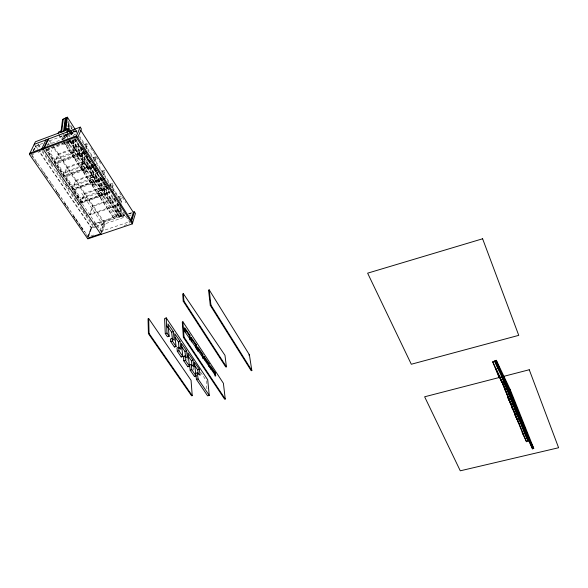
<?xml version="1.0" encoding="UTF-8"?>
<svg xmlns="http://www.w3.org/2000/svg" width="588" height="588" viewBox="0 0 588 588"><rect width="100%" height="100%" fill="white"/><g stroke="black" fill="none" stroke-linecap="round" stroke-linejoin="round"><path stroke-width="0.44" stroke-dasharray="2.94 2.21" d="M85.187 172.027L86.215 169.381L86.215 165.537L88.112 164.655L88.134 168.727L87.105 171.365L84.025 172.438L80.49 167.08L83.584 165.992L84.628 163.361L84.635 151.439M83.599 148.94L83.592 151.895L82.879 152.226L73.912 138.988L73.721 150.315L75.654 149.631L75.815 138.092M84.01 151.733L82.754 152.321L82.71 164.03L84.628 163.361L81.548 164.449L80.49 167.08M82.864 155.96L79.6 152.38L77.682 153.277L80.953 156.849L82.864 155.96L82.886 150.013M80.953 156.849L80.997 149.418L82.261 148.83M79.6 152.38L79.578 155.636L78.491 158.223L75.404 159.348L71.464 153.372L72.567 150.763L75.654 149.631L74.566 152.241L71.464 153.372M77.682 153.277L77.645 156.305L79.578 155.636L76.477 156.731L75.404 159.348M120.856 208.909L120.753 216.039L71.582 140.657M121.518 210.423L121.444 215.803L71.802 139.621M121.613 203.257L121.642 201.464L79.689 136.343M120.224 205.888L120.062 216.281L70.362 140.157M73.897 143.09L70.839 139.716L68.899 140.628L71.971 143.994L73.897 143.09L73.978 138.636M119.54 205.925L119.364 216.516L69.634 140.422M71.971 143.994L72.059 139.532M74.963 138.562L117.115 203.536L116.828 217.376L67.488 142.171M64.136 142.252L66.547 145.905L69.678 144.78L70.788 142.186L70.839 139.716M68.899 140.628L68.847 142.877L67.73 145.471M68.171 126.927L68.252 123.723L67.532 124.068L70.097 127.861M66.488 135.615L63.357 136.747L62.218 139.327L65.356 138.195L66.488 135.615L66.54 133.814M64.599 134.476L64.54 136.306L63.401 138.886M130.154 222.264L130.014 222.727L113.558 197.347M124.538 215.495L119.32 217.273L119.467 216.818L69.421 140.253M65.283 141.818L114.601 216.832L114.116 218.302L64.158 142.45M119.724 200.956L121.143 196.642M118.842 205.499L118.996 205.036L89.964 215.032L93.11 206.351L115.064 198.744M120.408 200.721L121.826 196.399L118.445 197.568M93.624 224.469L113.315 217.758L113.462 217.303L95.499 223.433M100.982 234.443L104.524 223.977L52.927 146.875M101.004 232.598L104.127 223.381L97.601 225.601L97.998 226.196L125.935 216.7M100.041 230.694L102.327 223.991M111.86 187.462L113.043 184.029M112.271 188.101L113.749 183.809M99.004 191.041L98.034 193.724L100.761 197.862L103.789 196.804L104.73 194.121L104.591 188.403L102.724 189.262L102.863 194.775L101.908 197.458M87.81 236.854L91.022 227.784L95.976 226.152M91.118 227.806L87.847 237.037L84.731 232.51M88.67 236.457L92.485 225.667L41.608 150.815M71.802 188.608L77.925 197.664L79.064 197.267L78.601 198.465L82.217 203.808L82.673 202.61L100.908 196.245L101.445 194.76L100.761 197.862M98.034 193.724L101.07 192.658L102.025 189.983L101.717 177.304M99.262 191.438L80.857 198.281L80.453 199.325L98.725 192.923L98.99 191.019L102.025 189.983L100.136 190.615L99.872 178.157L106.516 187.939L106.685 193.533L108.537 192.68L108.405 188.689M113.822 198.413L92.698 205.741L89.552 214.414L118.585 204.411M103.04 175.106L104.892 170.006M102.055 179.612L102.224 179.156M103.767 174.908L105.311 170.652L101.026 172.181M92.5 185.308L95.543 184.235L96.528 181.567L93.492 182.648L92.5 185.308L89.369 180.56L90.376 177.899L93.418 176.819L93.279 165.265M93.654 184.897L94.646 182.236L94.58 177.576L96.461 176.701L100.181 180.744L98.314 181.611L94.58 177.576M92.044 184.617L93.036 181.957L93.492 182.648M89.369 180.56L92.419 179.472L93.418 176.819L91.515 177.466L91.405 165.36L92.647 164.78M106.942 186.205L84.826 193.981L81.563 202.595L109.934 192.688M89.81 181.229L90.817 178.576L90.376 177.899M105.686 185.867L84.407 193.356L81.137 201.963L110.382 191.747M94.661 160.781L96.27 156.57L92.816 157.819M95.087 161.443L96.697 157.231L92.382 158.789M79.674 202.75L78.814 204.999L75.191 199.655L76.065 197.421M77.925 197.664L78.329 196.627L46.239 149.102M84.025 172.438L85.062 169.8L88.134 168.727M83.408 171.505L84.444 168.866L85.062 169.8M93.036 181.957L74.529 188.902L74.117 189.939L92.485 183.434L90.258 180.046L71.854 186.587L72.273 185.551L90.817 178.576M82.107 169.704L65.79 175.944L65.364 176.973L83.871 170.329L81.6 166.874L63.063 173.563L63.489 172.534L79.667 166.698L82.18 165.412L81.548 164.449M81.129 168.05L82.18 165.412M97.601 173.401L76.175 181.045L72.772 189.593L101.379 179.458M98.034 172.453L75.749 180.406L72.339 188.954L101.797 178.502M86.091 148.845L88.104 143.832M85.988 147.331L87.671 143.156L83.445 144.714M73.331 156.371L56.889 162.736L56.441 163.758L75.08 156.967L75.683 155.511L76.477 156.731M88.928 160.039L67.348 167.852L63.805 176.327L93.477 165.654M89.369 159.069L66.914 167.205L63.364 175.672L92.198 165.294M73.368 151.991L54.537 159.252L54.089 160.274L72.765 153.439L73.368 151.991L72.567 150.763M66.547 145.905L67.671 143.31L70.788 142.186M67.671 143.31L66.701 141.833L66.069 143.266L47.297 150.212L82.673 202.61M80.071 145.956L58.102 154.027L54.405 162.42L83.452 151.814M80.505 146.625L58.55 154.688L54.86 163.089L84.745 152.182M63.71 139.672L64.342 138.239L63.357 136.747M68.73 139.922L65.724 135.321L65.915 134.895L77.006 130.756M51.266 151.542L51.788 150.388M47.297 150.212L47.76 149.205L66.701 141.833M47.532 145.559L49.73 140.782L78.638 130.007M33.207 151.013L35.456 146.302L35.927 146.133L37.47 148.397M34.053 150.058L35.927 146.133M33.126 150.91L35.42 146.118L42.953 143.31M73.97 139.113L74.691 138.775L97.902 172.99M75.764 141.759L76.484 141.421M91.588 165.052L92.294 164.728M93.308 167.587L94.014 167.257M86.215 165.537L89.729 169.359L91.625 168.484L91.574 163.354M100.813 177.282L100.114 177.605L84.635 154.813L85.348 154.482L85.341 151.954M117.115 203.536L117.791 203.22L117.519 217.141L67.627 140.944M120.283 202.081L121.642 201.464M65.724 135.321L76.822 131.19M64.342 138.239L61.777 139.547L58.66 134.821M47.003 145.038L60.954 139.856M31.215 154.901L34.604 153.644M37.992 152.395L42.226 150.822M46.886 149.095L45.695 149.536L102.091 232.966L105.201 223.749L53.802 146.868M47.738 148.779L50.289 147.838M51.141 147.522L56.242 145.633M57.095 145.317L72.397 139.643M84.723 145.074L87.259 144.148M101.467 171.226L104.032 170.314M109.934 184.375L113.344 183.177M107.795 185.904L112.896 184.11M76.822 197.156L78.329 196.627M81.997 164.287L84.628 163.361M101.445 194.76L80.512 202.456M101.717 195.172L104.73 194.121L102.863 194.775M117.196 197.237L121.422 195.775M114.601 216.832L116.858 216.061M94.22 225.079L123.715 215.032L74.117 138.658M119.467 216.818L124.678 215.039M129.029 213.562L131.631 212.672M124.818 215.12L104.135 222.154L101.011 231.363L129.764 221.654M128.257 213.944L131.705 212.768M128.882 214.017L131.492 213.128M94.646 182.236L96.542 181.596L96.461 176.701M96.381 226.748L91.522 228.394L39.543 152.174M129.389 215.524L131.124 214.936M91.089 235.942L95.94 234.303M124.178 225.513L129.272 223.8M102.724 189.262L106.685 193.533M104.591 188.403L108.537 192.68M88.112 164.655L91.625 168.484M31.848 155.695L34.957 160.201M35.471 160.95L38.58 165.463M41.689 169.969L43.762 172.975M44.284 173.732L47.393 178.237M50.502 182.75L52.575 185.757M57.756 193.268L55.684 190.262L57.712 193.334M58.271 194.018L61.38 198.531M64.489 203.036L66.562 206.043M67.083 206.8L70.192 211.305M73.302 215.818L75.374 218.824M75.889 219.574L80.556 226.336M81.07 227.086L84.18 231.599M45.761 176.003L47.319 178.26M64.467 203.125L66.547 206.138M73.302 215.936L75.382 218.949M75.896 219.706L80.578 226.483M81.093 227.24L84.209 231.76M31.803 154.769L88.259 236.707L91.471 227.629L39.528 151.41M91.405 165.36L98.196 175.349L98.314 181.611M91.015 165.346L92.72 167.859M37.5 144.766L39.558 147.794M34.2 144.332L37.514 149.323M70.707 131.506L73.272 135.284M81.975 148.125L84.025 151.153M84.532 151.902L87.605 156.437M70.325 132.351L72.75 135.916M106.068 185.029L102.481 179.744L101.79 180.068L108.449 189.873M69.715 132.41L72.133 135.968L74.749 134.733L72.669 131.661M69.119 131.977L72.03 136.262M82.754 152.321L89.685 162.531L89.729 169.359M38.396 143.942L40.969 147.728M49.715 160.62L52.288 164.412M65.665 184.125L69.266 189.432M82.643 209.144L87.274 215.965M38.191 144.369L40.249 147.404M42.314 150.44L53.126 166.367M56.213 170.917L69.083 189.873M71.662 193.665L92.772 224.756M68.252 123.723L71.846 129.044M72.353 129.801L75.433 134.358M109.294 184.492L115.961 194.371M67.774 125.817L68.737 127.243M71.626 131.514L74.037 135.071M64.54 175.253L64.981 175.908M73.507 188.535L73.941 189.182M82.291 201.559L82.717 202.191M90.699 214.017L91.118 214.635M45.768 150.109L71.295 187.851M54.993 164.603L63.688 177.451M73.397 191.798L76.462 196.333M76.977 197.09L81.578 203.889M93.845 222.021L97.424 227.306M47.76 149.205L54.537 159.252M56.889 162.736L63.489 172.534M65.79 175.944L72.273 185.551M74.529 188.902L80.857 198.281M81.717 193.276L102.724 224.587M200.559 372.16L206.138 380.458L207.013 389.513M49.73 140.782L51.766 143.825M58.102 154.027L58.55 154.688M66.914 167.205L67.348 167.852M75.749 180.406L76.175 181.045M84.407 193.356L84.826 193.981M92.698 205.741L93.11 206.351M47.819 139.238L50.884 143.825M58.851 134.395L62.357 139.716M63.673 142.428L113.315 217.758M67.752 141.855L69.678 144.78M74.566 152.241L78.491 158.223M83.584 165.992L87.105 171.365M92.419 179.472L95.543 184.235M101.07 192.658L103.789 196.804M62.857 135.115L65.474 139.106M61.255 135.696L64.776 141.054M72.765 153.439L75.08 156.967M98.725 192.923L100.908 196.245M65.533 134.145L67.921 137.805M65.915 134.895L67.414 137.188M69.23 140.686L119.32 217.273M62.174 132.697L65.694 138.07M68.436 133.013L70.935 136.857M72.934 139.937L121.466 214.488L124.178 213.562L122.855 217.751L72.015 139.716M67.032 132.065L70.023 136.651M66.29 131.153L69.803 136.541M67.069 133.733L69.575 137.577M66.341 134.005L68.348 137.077M75.661 138.9L78.153 142.744M81.144 147.36L97.711 172.909M101.092 178.12L108.78 189.983M70.501 131.683L74.47 137.798M70.148 132.55L72.133 135.607M67.671 122.032L72.126 128.919M72.618 129.683L75.587 134.277M67.745 125.994L68.737 127.522M71.214 131.344L73.691 135.167M85.583 153.519L87.671 156.702M94.499 167.286L97.968 172.637M105.406 184.103L108.942 189.527M70.773 131.183L73.272 135.034M81.254 147.353L87.245 156.592M92.235 164.287L97.726 172.762M103.216 181.229L108.707 189.696M114.197 198.163L119.687 206.631M75.742 130.213L77.226 132.513M75.029 130.543L76.558 132.917M79.476 137.438L120.959 201.772M67.899 120.937L72.868 128.632M73.36 129.397L76.344 134.02M90.772 147.992L101.665 164.971M119.489 192.761L125.928 202.794M193.254 367.353L193.584 370.05M186.888 358.805L187.094 360.569M100.107 177.172L100.181 180.744"/><path stroke-width="0.88" d="M65.79 130.382L67.355 117.188L62.563 119.452L60.946 132.197M65.062 130.661L66.635 117.526M64.335 130.933L65.915 117.865M63.607 131.205L65.195 118.203M61.674 131.925L63.283 119.107M69.656 131.786L68.164 129.492L35.442 141.745L29.4 154.284L87.818 238.875L132.293 223.896L135.438 213.473L134.402 211.849L133.373 212.202L130.83 220.544M131.778 218.986L132.579 216.355M131.616 221.022L134.402 211.849M132.667 222.654L120.871 204.396L120.724 204.852L120.312 204.227L120.466 203.764L112.683 191.725L112.528 192.18L112.117 191.541L112.271 191.085L104.127 178.48L103.966 178.936L103.539 178.282L103.701 177.833L95.396 164.971L94.315 165.353M95.396 164.971L95.219 165.419L94.962 164.302L86.679 151.476L86.495 151.924L86.054 151.241L86.238 150.8L76.55 135.813L29.973 153.101M77.748 137.666L81.409 128.97L80.233 127.133L34.2 144.332M29.4 154.284L76.05 136.982L80.233 127.133M67.032 132.065L68.781 128.103L70.773 131.183M58.109 133.263L58.741 131.866L61.101 130.984M44.468 147.72L48.525 138.974M47.819 139.238L43.203 149.168L100.982 234.443M41.844 148.691L45.93 139.944M65.099 124.641L65.827 124.296M183.338 293.655L182.692 293.941L183.236 301.188L225.777 366.993L226.409 366.816L224.984 355.343L183.338 293.655L183.897 300.983L226.409 366.816M209.203 289.84L208.564 290.119L210.269 305.326L251.208 370.741L251.84 370.558L249.378 354.784L209.203 289.84L210.938 305.121L251.84 370.558M148.668 318.461L148.051 318.733L148.419 333.646L191.629 395.834L192.239 395.665L191.049 380.282L148.668 318.461L149.058 333.455L192.239 395.665M195.694 373.454L197.311 372.755L200.111 375.247L199.332 369.205L194.312 362.157L196.436 379.407L207.623 395.856L209.254 395.408L207.711 379.782L166.235 317.887L164.574 318.615L165.294 333.616L167.448 336.784L169.16 336.299L167.933 323.907L173.335 331.507L174.254 340.283L172.108 338.32L170.439 339.055L170.689 341.547L174.371 346.964L176.055 346.464L174.702 333.69L180.009 341.143L180.913 349.331L178.627 347.243L176.966 347.971L177.319 351.301L181.155 356.945L182.831 356.453L181.361 343.348L186.565 350.668L187.44 358.136L184.97 355.909L183.324 356.622L183.801 360.826L187.829 366.75L189.49 366.273L187.895 352.822L193.004 360.003L193.842 366.802L191.218 364.442L189.586 365.148L190.189 370.219L194.371 376.371L196.024 375.908L191.857 369.764L191.218 364.442M182.905 321.761L182.287 322.033L183.382 337.299L224.638 399.186L225.248 399.024L223.396 383.28L182.905 321.761L184.022 337.108L225.248 399.024M172.402 339.254L171.689 332.227L173.335 331.507M189.836 339.967L189.285 335.469L189.902 335.197L184.639 327.656L185.169 332.147M179.068 348.228L178.37 341.856L180.009 341.143M196.943 348.978L196.414 344.906L191.254 337.497L190.637 337.762L195.804 345.171L196.333 349.25M191.144 341.841L191.761 341.569L191.254 337.497M195.804 345.171L196.414 344.906M185.617 357.188L184.941 351.374L186.565 350.668M197.744 347.096L197.134 347.361L202.206 354.63L202.706 358.357L203.316 358.092L202.809 354.366L197.744 347.096L198.23 350.815L197.612 351.087M202.206 354.63L202.809 354.366M192.019 365.802L191.394 360.701L193.004 360.003M209.571 367.03L209.093 363.641L204.117 356.504L203.507 356.769L208.49 363.906L208.843 366.449M208.49 363.906L209.093 363.641M198.281 374.211L197.73 369.896L199.332 369.205M210.195 369.051L210.798 368.786L210.372 365.78L215.259 372.785L215.7 375.798L215.098 376.055L214.657 373.049L210.254 366.743M248.768 355.049L249.378 354.784M214.657 373.049L215.259 372.785M499.219 377.834L492.715 361.811L495.03 360.841L508.877 390.072L532.5 448.857L533.75 448.357L510.193 389.528L496.294 360.319L495.662 360.576L499.41 369.874M498.925 369.058L499.565 368.794M492.715 361.811L502.733 383.119L504.467 382.398L528.097 441.044L526.451 441.706L522.151 432.474M501.682 382.281L495.405 367.823L504.114 386.522L505.842 385.801L507.495 389.962L504.849 384.302L506.966 389.565M508.877 390.072L510.193 389.528M65.93 129.169L68.781 128.103M103.054 178.862L104.127 178.48M87.406 238.28L100.577 233.84M183.236 301.188L183.897 300.983M210.269 305.326L210.938 305.121M148.419 333.646L149.058 333.455M165.294 333.616L166.992 333.109L169.16 336.299M183.382 337.299L184.022 337.108M170.689 341.547L172.394 341.062L176.055 346.464L174.357 346.942M177.319 351.301L179.017 350.83L182.831 356.453L181.148 356.923M183.801 360.826L185.485 360.363L189.49 366.273L187.815 366.728M190.189 370.219L191.857 369.764M194.363 376.357L196.024 375.908M196.436 379.407L198.097 378.959L209.254 395.408M505.077 389.822L506.893 389.381M526.76 435.069L525.452 435.377L528.097 441.044M167.749 326.707L171.689 332.227M175.18 337.387L178.37 341.856M166.632 325.833L168.366 328.266M181.288 346.259L184.941 351.374M187.807 355.674L191.394 360.701M194.209 364.964L197.73 369.896M183.485 329.728L215.7 375.798M184.5 328.611L189.285 335.469M76.05 136.982L132.293 223.896M67.355 117.188L75.249 129.448M133.373 212.202L133.763 212.812M80.754 130.279L133.645 212.849M495.662 360.576L509.531 389.8L533.125 448.607M494.398 361.106L504.467 382.398M531.802 444.227L533.75 448.357M499.109 369.793L497.668 366.728L498.925 369.881M503.041 379.833L505.842 385.801M507.246 390.131L510.876 398.473L508.877 394.188M524.599 432.004L532.5 448.857M510.678 398.76L512.832 403.368M512.501 403.155L514.184 406.771L513.17 404.221M514.765 408.77L517.44 414.944L516.066 411.997M503.019 384.758L505.776 390.667L504.114 386.522M518.432 417.847L525.121 434.569M504.328 388.22L509.171 399.171L506.731 393.916M508.105 397.547L512.493 407.462L508.363 398.561L509.046 400.509M507.628 397.451L508.694 399.744M510.024 402.846L511.134 405.235M511.869 406.822L515.757 415.628L511.876 407.249M514.39 413.401L518.954 423.61L517.433 420.324M514.97 415.003L517.08 419.567M495.03 360.841L498.117 368.485M502.733 383.119L526.451 441.706M500.006 377.312L523.702 435.804M496.294 360.319L499.697 368.764M502.527 376.658L526.106 435.223M501.836 376.835L504.577 383.626M507.657 391.263L519.292 420.111M511.773 407.197L512.258 408.564M204.117 356.504L204.58 359.893M197.311 372.755L198.097 378.959M189.902 335.197L190.453 339.695M184.97 355.909L185.485 360.363M178.627 347.243L179.017 350.83M172.108 338.32L172.394 341.062M166.235 317.887L166.992 333.109M482.616 238.779L367.632 273.17L411.299 364.244L518.748 335.351L482.616 238.779M529.259 369.749L424.632 396.79L460.279 470.812L558.6 447.74L529.259 369.749"/></g></svg>
